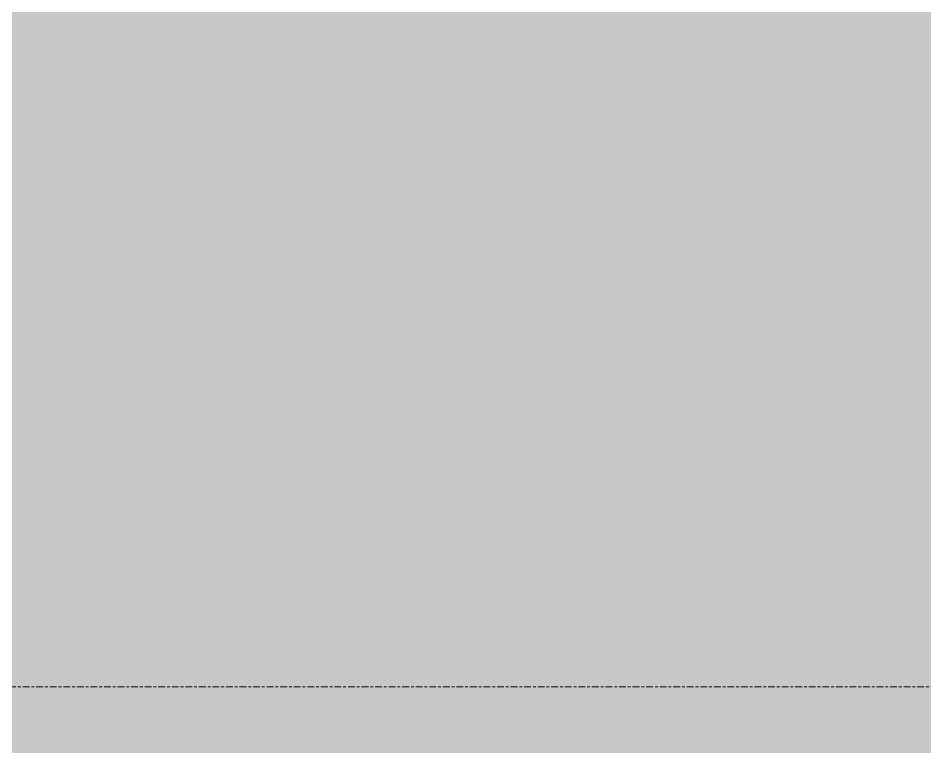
# Model space of a CAD drawing. Header units: millimetres. Extents: x 94264 to 187823, y -5375 to 75426.
# Drawn here: x 173568 to 175692, y -2140 to -434 of the extents above; entities that cross this region are included whole.
import ezdxf

# ---------------------------------------------------------------- set-up
doc = ezdxf.new("R2010")
doc.units = ezdxf.units.MM
doc.linetypes.add('Centre', pattern=[31.75, 6.35, -4.7625, 15.875, -4.7625])
doc.layers.add('A-DETL-GENF-1', color=9, linetype='Continuous', lineweight=18)
doc.layers.add('A-FLOR-LEVL-2', color=51, linetype='Centre', lineweight=9)

msp = doc.modelspace()

# ---------------------------------------------------------------- hatches: boundary and pattern name
at = {"layer": 'A-DETL-GENF-1'}
h = msp.add_hatch(dxfattribs=at)
h.set_pattern_fill('FP_24', color=256, style=0, pattern_type=2)
h.set_pattern_definition([(0, (166042.08, 15725), (241.935, 241.935), [241.935, -241.935]), (0, (166042.08, 15815.73), (241.935, 241.935), [241.935, -241.935]), (0, (166042.08, 15906.45), (241.935, 241.935), [241.935, -241.935]), (90, (166072.32, 15936.7), (-241.935, 241.935), [241.935, -241.935]), (90, (166163.05, 15936.7), (-241.935, 241.935), [241.935, -241.935]), (90, (166253.77, 15936.7), (-241.935, 241.935), [241.935, -241.935])])
h.paths.add_polyline_path([(155158.5, -4200), (179636.8, -4200), (179675.7, -4194.9), (179711.8, -4179.9), (179742.9, -4156.1), (179766.7, -4125), (179781.7, -4088.8), (179786.8, -4050), (179786.8, 450), (175825.6, 450), (175825.6, -2.3), (175125.6, -2.3), (175125.6, 325.8), (160392.7, -1838.7), (159925.6, -1912), (159925.6, -2660), (159225.6, -2660), (159225.6, -3550), (155225.6, -3550), (155225.6, -2350), (152815.6, -2350), (152815.6, -4050), (152820.7, -4088.8), (152835.7, -4125), (152859.5, -4156.1), (152890.6, -4179.9), (152926.8, -4194.9), (152965.6, -4200), (153634.6, -4200)])
h.paths.add_polyline_path([(165575.5, -2750), (165175.5, -2750), (165175.7, -2050), (165575.7, -2050), (165575.7, -2750)])
h.paths.add_polyline_path([(161025.6, -2750), (161025.6, -2050), (161325.6, -2050), (161325.6, -2750)])

# ---------------------------------------------------------------- linework, layer by layer
at = {"layer": 'A-FLOR-LEVL-2'}
msp.add_line((151786.7, -2000), (181163.2, -2000), dxfattribs=at)

doc.saveas('drawing.dxf')
